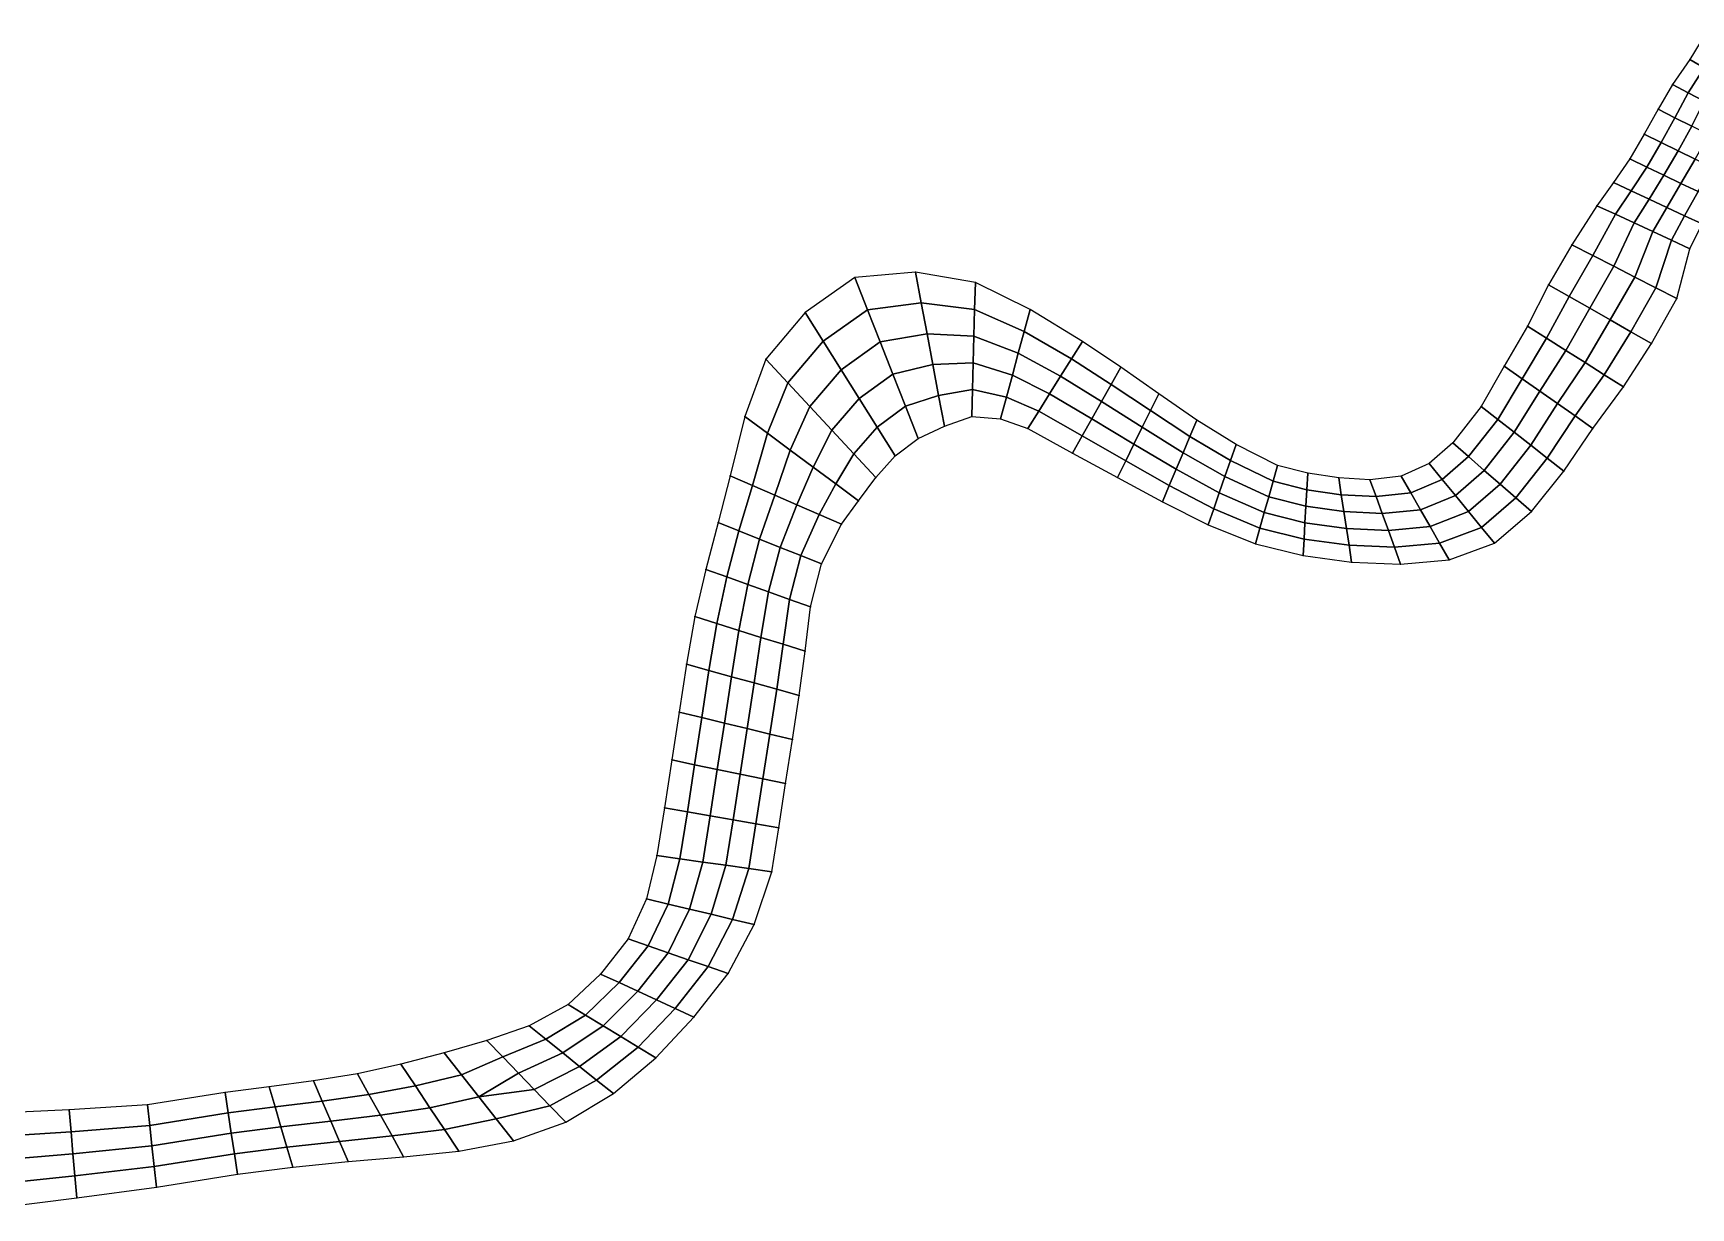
# Model space of a CAD drawing. Extents: x 391089 to 406232, y 6461839 to 6471033.
# Drawn here: x 398643 to 401176, y 6466562 to 6468358 of the extents above; entities that cross this region are included whole.
import ezdxf

# ---------------------------------------------------------------- set-up
doc = ezdxf.new("R2010")
doc.units = 0
for name, color, linetype in [('MESH_BOUND', 25, 'CONTINUOUS'), ('MESH_ELEMS', 18, 'CONTINUOUS'), ('MESH_NODES', 18, 'CONTINUOUS')]:
    doc.layers.add(name, color=color, linetype=linetype)

msp = doc.modelspace()

# ---------------------------------------------------------------- linework, layer by layer
at = {"layer": 'MESH_BOUND', "color": 25}
for points in [[(401199.267, 6468358, 3.856), (401175.047, 6468317.94, 0.201)], [(401175.047, 6468317.94, 0.201), (401148.322, 6468279.32, 0.229)], [(401148.322, 6468279.32, 0.229), (401126.296, 6468241.6, 0.23)], [(401126.296, 6468241.6, 0.23), (401104.937, 6468203.49, 3.716)], [(401104.937, 6468203.49, 3.716), (401083.079, 6468165.62, 0.235)], [(401083.079, 6468165.62, 0.235), (401058.461, 6468129.54, 3.945)], [(401058.461, 6468129.54, 3.945), (401032.831, 6468094.11, 4.318)], [(401032.831, 6468094.11, 4.318), (400994.707, 6468034.36, 0.139)], [(401175.162, 6468028.28, 0.189), (401193.751, 6468066.16, 0.167)], [(400994.707, 6468034.36, 0.139), (400958.983, 6467973.16, 2.456)], [(401154.911, 6467952.17, 0.067), (401175.162, 6468028.28, 0.189)], [(399898.578, 6467984.17, 0.24), (399822.517, 6467930.91, 0.021)], [(399991.246, 6467992.43, 0.296), (399898.578, 6467984.17, 0.24)], [(400082.953, 6467976.47, 0.212), (399991.246, 6467992.43, 0.296)], [(400166.73, 6467935.33, 0.192), (400082.953, 6467976.47, 0.212)], [(400958.983, 6467973.16, 2.456), (400926.72, 6467910.06, 1.248)], [(401116.215, 6467883.57, 0.038), (401154.911, 6467952.17, 0.067)], [(399822.517, 6467930.91, 0.021), (399762.428, 6467859.64, -0.012)], [(400246.414, 6467886.51, 0.201), (400166.73, 6467935.33, 0.192)], [(400926.72, 6467910.06, 1.248), (400891.38, 6467848.63, 0.137)], [(400305.126, 6467847, 0.214), (400246.414, 6467886.51, 0.201)], [(401073.532, 6467817.08, 1.352), (401116.215, 6467883.57, 0.038)], [(399762.428, 6467859.64, -0.012), (399730.614, 6467771.89, -0.01)], [(400363.159, 6467806.5, 1.043), (400305.126, 6467847, 0.214)], [(400891.38, 6467848.63, 0.137), (400856.1, 6467787.21, 1.577)], [(400421.474, 6467766.42, 0.839), (400363.159, 6467806.5, 1.043)], [(401026.617, 6467753.56, 0.528), (401073.532, 6467817.08, 1.352)], [(399730.614, 6467771.89, -0.01), (399708.373, 6467681.15, 5.922)], [(400035.608, 6467757.03, 2.47), (400077.344, 6467771.99, 2.428)], [(400077.344, 6467771.99, 2.428), (400121.345, 6467768.15, 2.576)], [(400856.1, 6467787.21, 1.577), (400812.482, 6467731.47, 0.233)], [(399995.451, 6467738.24, 0.197), (400035.608, 6467757.03, 2.47)], [(400121.345, 6467768.15, 2.576), (400163.008, 6467753.42, 3.344)], [(400163.008, 6467753.42, 3.344), (400231.59, 6467715.93, 2.901)], [(400481.38, 6467728.93, 0.868), (400421.474, 6467766.42, 0.839)], [(400982.293, 6467688.14, 0.198), (401026.617, 6467753.56, 0.528)], [(399960.092, 6467711.65, 1.579), (399995.451, 6467738.24, 0.197)], [(400544.548, 6467697.02, 1.081), (400481.38, 6467728.93, 0.868)], [(400812.482, 6467731.47, 0.233), (400776.487, 6467699.96, 1.548)], [(399930.933, 6467678.37, 0.171), (399960.092, 6467711.65, 1.579)], [(400231.59, 6467715.93, 2.901), (400300.106, 6467678.33, -0.1)], [(400590.883, 6467684.88, 0.974), (400544.548, 6467697.02, 1.081)], [(400776.487, 6467699.96, 1.548), (400733.579, 6467680.45, 1.113)], [(399708.373, 6467681.15, 5.922), (399689.95, 6467609.45, 4.916)], [(399904.162, 6467643, 0.595), (399930.933, 6467678.37, 0.171)], [(400300.106, 6467678.33, -0.1), (400368.82, 6467641.09, 0.149)], [(400638.256, 6467677.88, 1.256), (400590.883, 6467684.88, 0.974)], [(400686.09, 6467675.06, 0.281), (400638.256, 6467677.88, 1.256)], [(400733.579, 6467680.45, 1.113), (400686.09, 6467675.06, 0.281)], [(400933.035, 6467626.44, 0.186), (400982.293, 6467688.14, 0.198)], [(399878.125, 6467607.08, 0.565), (399904.162, 6467643, 0.595)], [(400368.82, 6467641.09, 0.149), (400438.662, 6467606.2, 0.074)], [(400876.603, 6467577.89, 0.08), (400933.035, 6467626.44, 0.186)], [(399689.95, 6467609.45, 4.916), (399671.018, 6467537.88, 0.17)], [(399847.499, 6467546.43, 0.602), (399878.125, 6467607.08, 0.565)], [(400438.662, 6467606.2, 0.074), (400511.244, 6467577.21, -0.03)], [(400511.244, 6467577.21, -0.03), (400583.838, 6467559.15, -0.037)], [(400807.299, 6467552.44, 0.097), (400876.603, 6467577.89, 0.08)], [(399830.754, 6467480.49, 0.647), (399847.499, 6467546.43, 0.602)], [(400583.838, 6467559.15, -0.037), (400658.026, 6467549.22, 0.006)], [(400658.026, 6467549.22, 0.006), (400732.802, 6467546.14, 0.051)], [(400732.802, 6467546.14, 0.051), (400807.299, 6467552.44, 0.097)], [(399671.018, 6467537.88, 0.17), (399653.927, 6467465.87, 0.15)], [(399822.781, 6467412.79, 0.17), (399830.754, 6467480.49, 0.647)], [(399653.927, 6467465.87, 0.15), (399641.221, 6467392.94, 0.154)], [(399641.221, 6467392.94, 0.154), (399629.947, 6467319.78, 0.132)], [(399813.745, 6467345.19, 0.138), (399822.781, 6467412.79, 0.17)], [(399803.308, 6467277.79, 0.117), (399813.745, 6467345.19, 0.138)], [(399629.947, 6467319.78, 0.132), (399618.862, 6467246.58, 0.13)], [(399792.807, 6467210.4, 0.08), (399803.308, 6467277.79, 0.117)], [(399618.862, 6467246.58, 0.13), (399607.765, 6467173.39, 0.139)], [(399782.306, 6467143.01, 0.059), (399792.807, 6467210.4, 0.08)], [(399607.765, 6467173.39, 0.139), (399596.072, 6467100.29, 0.184)], [(399771.804, 6467075.61, 0.133), (399782.306, 6467143.01, 0.059)], [(399596.072, 6467100.29, 0.184), (399580.422, 6467034.02, 0.725)], [(399744.744, 6466995.07, 0.008), (399771.804, 6467075.61, 0.133)], [(399580.422, 6467034.02, 0.725), (399552.031, 6466972.81, 1.157)], [(399705.069, 6466920.07, -0.036), (399744.744, 6466995.07, 0.008)], [(399552.031, 6466972.81, 1.157), (399509.996, 6466919.25, 0.772)], [(399509.996, 6466919.25, 0.772), (399460.407, 6466872.65, 0.77)], [(399652.415, 6466853.53, 0.26), (399705.069, 6466920.07, -0.036)], [(399460.407, 6466872.65, 0.77), (399400.67, 6466840.13, 0.883)], [(399400.67, 6466840.13, 0.883), (399336.427, 6466817.51, 0.591)], [(399594.533, 6466791.18, 0.355), (399652.415, 6466853.53, 0.26)], [(399336.427, 6466817.51, 0.591), (399270.886, 6466798.82, 0.319)], [(399270.886, 6466798.82, 0.319), (399204.956, 6466781.54, 0.429)], [(399529.56, 6466736.44, 0.237), (399594.533, 6466791.18, 0.355)], [(399138.432, 6466766.77, 0.184), (399071.181, 6466755.75, 0.045)], [(399204.956, 6466781.54, 0.429), (399138.432, 6466766.77, 0.184)], [(398936, 6466738.2, 0.281), (398817.509, 6466719.34, -1.237)], [(399003.626, 6466746.71, 0.153), (398936, 6466738.2, 0.281)], [(399071.181, 6466755.75, 0.045), (399003.626, 6466746.71, 0.153)], [(399456.808, 6466692.65, 0.245), (399529.56, 6466736.44, 0.237)], [(398697.674, 6466711.51, -1.21), (398577.619, 6466706.16, -0.896)], [(398817.509, 6466719.34, -1.237), (398697.674, 6466711.51, -1.21)], [(399377.101, 6466664.07, 0.208), (399456.808, 6466692.65, 0.245)], [(399293.578, 6466648.19, 0.236), (399377.101, 6466664.07, 0.208)], [(399039.492, 6466623.99, -2.278), (399124.14, 6466632.51, -1.126)], [(399124.14, 6466632.51, -1.126), (399208.9, 6466639.91, 0.222)], [(399208.9, 6466639.91, 0.222), (399293.578, 6466648.19, 0.236)], [(398831.073, 6466593.29, -1.236), (398955.1, 6466613.2, -1.321)], [(398955.1, 6466613.2, -1.321), (399039.492, 6466623.99, -2.278)], [(398709.532, 6466576.94, -1.195), (398831.073, 6466593.29, -1.236)], [(398587.827, 6466561.68, -1.343), (398709.532, 6466576.94, -1.195)]]:
    msp.add_polyline3d(points, dxfattribs=at)
at = {"layer": 'MESH_ELEMS', "color": 178}
for points in [[(401221.262, 6468343.54, -0.012), (401199.267, 6468358, 3.856), (401175.047, 6468317.94, 0.201), (401196.91, 6468305.11, -0.108)], [(401196.91, 6468305.11, -0.108), (401175.047, 6468317.94, 0.201), (401148.322, 6468279.32, 0.229), (401172.604, 6468266.67, -0.474)], [(401218.774, 6468292.29, -2.513), (401196.91, 6468305.11, -0.108), (401172.604, 6468266.67, -0.474), (401196.886, 6468254.02, -2.543)], [(401172.604, 6468266.67, -0.474), (401148.322, 6468279.32, 0.229), (401126.296, 6468241.6, 0.23), (401152.19, 6468228.57, -0.827)], [(401196.886, 6468254.02, -2.543), (401172.604, 6468266.67, -0.474), (401152.19, 6468228.57, -0.827), (401178.084, 6468215.55, -2.444)], [(401152.19, 6468228.57, -0.827), (401126.296, 6468241.6, 0.23), (401104.937, 6468203.49, 3.716), (401130.993, 6468190.71, -0.302)], [(401178.084, 6468215.55, -2.444), (401152.19, 6468228.57, -0.827), (401130.993, 6468190.71, -0.302), (401157.048, 6468177.94, -2.586)], [(401130.993, 6468190.71, -0.302), (401104.937, 6468203.49, 3.716), (401083.079, 6468165.62, 0.235), (401109.192, 6468153.17, -0.248)], [(401203.979, 6468202.53, -1.158), (401178.084, 6468215.55, -2.444), (401157.048, 6468177.94, -2.586), (401183.103, 6468165.17, -1.264)], [(401157.048, 6468177.94, -2.586), (401130.993, 6468190.71, -0.302), (401109.192, 6468153.17, -0.248), (401135.304, 6468140.72, -2.2)], [(401183.103, 6468165.17, -1.264), (401157.048, 6468177.94, -2.586), (401135.304, 6468140.72, -2.2), (401161.416, 6468128.26, -1.507)], [(401109.192, 6468153.17, -0.248), (401083.079, 6468165.62, 0.235), (401058.461, 6468129.54, 3.945), (401085.519, 6468116.87, -0.36)], [(401135.304, 6468140.72, -2.2), (401109.192, 6468153.17, -0.248), (401085.519, 6468116.87, -0.36), (401112.577, 6468104.19, -1.924)], [(401209.158, 6468152.4, -0.1), (401183.103, 6468165.17, -1.264), (401161.416, 6468128.26, -1.507), (401187.528, 6468115.81, -0.167)], [(401085.519, 6468116.87, -0.36), (401058.461, 6468129.54, 3.945), (401032.831, 6468094.11, 4.318), (401061.297, 6468080.95, -0.428)], [(401161.416, 6468128.26, -1.507), (401135.304, 6468140.72, -2.2), (401112.577, 6468104.19, -1.924), (401139.635, 6468091.52, -1.554)], [(401187.528, 6468115.81, -0.167), (401161.416, 6468128.26, -1.507), (401139.635, 6468091.52, -1.554), (401166.693, 6468078.84, -0.241)], [(401112.577, 6468104.19, -1.924), (401085.519, 6468116.87, -0.36), (401061.297, 6468080.95, -0.428), (401089.763, 6468067.78, -1.601)], [(401139.635, 6468091.52, -1.554), (401112.577, 6468104.19, -1.924), (401089.763, 6468067.78, -1.601), (401118.229, 6468054.61, -1.592)], [(401213.64, 6468103.36, 0.143), (401187.528, 6468115.81, -0.167), (401166.693, 6468078.84, -0.241), (401193.751, 6468066.16, 0.167)], [(401032.831, 6468094.11, 4.318), (400994.707, 6468034.36, 0.139), (401026.748, 6468017.92, -0.693), (401061.297, 6468080.95, -0.428)], [(401061.297, 6468080.95, -0.428), (401026.748, 6468017.92, -0.693), (401058.789, 6468001.49, -0.764), (401089.763, 6468067.78, -1.601)], [(401166.693, 6468078.84, -0.241), (401139.635, 6468091.52, -1.554), (401118.229, 6468054.61, -1.592), (401146.695, 6468041.45, -0.42)], [(401193.751, 6468066.16, 0.167), (401166.693, 6468078.84, -0.241), (401146.695, 6468041.45, -0.42), (401175.162, 6468028.28, 0.189)], [(401089.763, 6468067.78, -1.601), (401058.789, 6468001.49, -0.764), (401090.829, 6467985.05, -1.322), (401118.229, 6468054.61, -1.592)], [(401118.229, 6468054.61, -1.592), (401090.829, 6467985.05, -1.322), (401122.87, 6467968.61, -0.019), (401146.695, 6468041.45, -0.42)], [(400994.707, 6468034.36, 0.139), (400958.983, 6467973.16, 2.456), (400990.429, 6467955.24, -0.374), (401026.748, 6468017.92, -0.693)], [(401146.695, 6468041.45, -0.42), (401122.87, 6467968.61, -0.019), (401154.911, 6467952.17, 0.067), (401175.162, 6468028.28, 0.189)], [(401026.748, 6468017.92, -0.693), (400990.429, 6467955.24, -0.374), (401021.876, 6467937.32, -0.706), (401058.789, 6468001.49, -0.764)], [(401058.789, 6468001.49, -0.764), (401021.876, 6467937.32, -0.706), (401053.322, 6467919.41, -0.881), (401090.829, 6467985.05, -1.322)], [(399898.578, 6467984.17, 0.24), (399822.517, 6467930.91, 0.021), (399850.032, 6467887.06, -3.618), (399917.952, 6467934.99, -3)], [(399991.246, 6467992.43, 0.296), (399898.578, 6467984.17, 0.24), (399917.952, 6467934.99, -3), (400000.119, 6467945.35, -0.945)], [(400082.953, 6467976.47, 0.212), (399991.246, 6467992.43, 0.296), (400000.119, 6467945.35, -0.945), (400081.831, 6467935.58, -0.501)], [(400166.73, 6467935.33, 0.192), (400082.953, 6467976.47, 0.212), (400081.831, 6467935.58, -0.501), (400157.653, 6467901.89, -0.381)], [(401090.829, 6467985.05, -1.322), (401053.322, 6467919.41, -0.881), (401084.768, 6467901.49, -0.391), (401122.87, 6467968.61, -0.019)], [(400958.983, 6467973.16, 2.456), (400926.72, 6467910.06, 1.248), (400956.083, 6467891.47, 0.035), (400990.429, 6467955.24, -0.374)], [(400990.429, 6467955.24, -0.374), (400956.083, 6467891.47, 0.035), (400985.445, 6467872.87, -0.999), (401021.876, 6467937.32, -0.706)], [(401122.87, 6467968.61, -0.019), (401084.768, 6467901.49, -0.391), (401116.215, 6467883.57, 0.038), (401154.911, 6467952.17, 0.067)], [(399822.517, 6467930.91, 0.021), (399762.428, 6467859.64, -0.012), (399796.129, 6467823.38, -3.825), (399850.032, 6467887.06, -3.618)], [(399917.952, 6467934.99, -3), (399850.032, 6467887.06, -3.618), (399877.547, 6467843.21, 0.046), (399937.327, 6467885.8, -0.05)], [(400000.119, 6467945.35, -0.945), (399917.952, 6467934.99, -3), (399937.327, 6467885.8, -0.05), (400008.991, 6467898.27, -2.745)], [(400081.831, 6467935.58, -0.501), (400000.119, 6467945.35, -0.945), (400008.991, 6467898.27, -2.745), (400080.709, 6467894.68, -1.649)], [(400157.653, 6467901.89, -0.381), (400081.831, 6467935.58, -0.501), (400080.709, 6467894.68, -1.649), (400148.576, 6467868.46, -2.026)], [(400246.414, 6467886.51, 0.201), (400166.73, 6467935.33, 0.192), (400157.653, 6467901.89, -0.381), (400229.732, 6467859.89, -0.235)], [(401021.876, 6467937.32, -0.706), (400985.445, 6467872.87, -0.999), (401014.807, 6467854.27, -1.074), (401053.322, 6467919.41, -0.881)], [(400008.991, 6467898.27, -2.745), (399937.327, 6467885.8, -0.05), (399956.702, 6467836.61, 0.103), (400017.864, 6467851.19, 0.045)], [(400080.709, 6467894.68, -1.649), (400008.991, 6467898.27, -2.745), (400017.864, 6467851.19, 0.045), (400079.587, 6467853.78, -2.468)], [(400229.732, 6467859.89, -0.235), (400157.653, 6467901.89, -0.381), (400148.576, 6467868.46, -2.026), (400213.051, 6467833.28, -2.01)], [(400926.72, 6467910.06, 1.248), (400891.38, 6467848.63, 0.137), (400918.428, 6467829.62, -0.304), (400956.083, 6467891.47, 0.035)], [(401053.322, 6467919.41, -0.881), (401014.807, 6467854.27, -1.074), (401044.17, 6467835.68, -0.687), (401084.768, 6467901.49, -0.391)], [(401084.768, 6467901.49, -0.391), (401044.17, 6467835.68, -0.687), (401073.532, 6467817.08, 1.352), (401116.215, 6467883.57, 0.038)], [(399850.032, 6467887.06, -3.618), (399796.129, 6467823.38, -3.825), (399829.83, 6467787.13, -0.364), (399877.547, 6467843.21, 0.046)], [(399937.327, 6467885.8, -0.05), (399877.547, 6467843.21, 0.046), (399905.062, 6467799.35, 0.147), (399956.702, 6467836.61, 0.103)], [(400148.576, 6467868.46, -2.026), (400080.709, 6467894.68, -1.649), (400079.587, 6467853.78, -2.468), (400139.499, 6467835.02, -2.443)], [(400305.126, 6467847, 0.214), (400246.414, 6467886.51, 0.201), (400229.732, 6467859.89, -0.235), (400290.418, 6467820.79, -0.121)], [(400956.083, 6467891.47, 0.035), (400918.428, 6467829.62, -0.304), (400945.475, 6467810.6, -0.954), (400985.445, 6467872.87, -0.999)], [(400985.445, 6467872.87, -0.999), (400945.475, 6467810.6, -0.954), (400972.522, 6467791.59, -1.378), (401014.807, 6467854.27, -1.074)], [(399762.428, 6467859.64, -0.012), (399730.614, 6467771.89, -0.01), (399765.323, 6467746.11, -2.475), (399796.129, 6467823.38, -3.825)], [(400017.864, 6467851.19, 0.045), (399956.702, 6467836.61, 0.103), (399976.076, 6467787.42, -1.094), (400026.736, 6467804.11, -0.652)], [(400079.587, 6467853.78, -2.468), (400017.864, 6467851.19, 0.045), (400026.736, 6467804.11, -0.652), (400078.466, 6467812.88, -0.528)], [(400139.499, 6467835.02, -2.443), (400079.587, 6467853.78, -2.468), (400078.466, 6467812.88, -0.528), (400130.422, 6467801.58, 0.087)], [(400213.051, 6467833.28, -2.01), (400148.576, 6467868.46, -2.026), (400139.499, 6467835.02, -2.443), (400196.37, 6467806.66, -1.784)], [(400290.418, 6467820.79, -0.121), (400229.732, 6467859.89, -0.235), (400213.051, 6467833.28, -2.01), (400275.711, 6467794.57, -1.878)], [(400363.159, 6467806.5, 1.043), (400305.126, 6467847, 0.214), (400290.418, 6467820.79, -0.121), (400350.548, 6467780.87, -0.14)], [(400891.38, 6467848.63, 0.137), (400856.1, 6467787.21, 1.577), (400881.339, 6467767.39, -0.239), (400918.428, 6467829.62, -0.304)], [(401014.807, 6467854.27, -1.074), (400972.522, 6467791.59, -1.378), (400999.57, 6467772.57, -0.51), (401044.17, 6467835.68, -0.687)], [(399796.129, 6467823.38, -3.825), (399765.323, 6467746.11, -2.475), (399800.033, 6467720.34, -1.697), (399829.83, 6467787.13, -0.364)], [(399877.547, 6467843.21, 0.046), (399829.83, 6467787.13, -0.364), (399863.531, 6467750.88, 0.043), (399905.062, 6467799.35, 0.147)], [(399956.702, 6467836.61, 0.103), (399905.062, 6467799.35, 0.147), (399932.577, 6467755.5, -1.372), (399976.076, 6467787.42, -1.094)], [(400196.37, 6467806.66, -1.784), (400139.499, 6467835.02, -2.443), (400130.422, 6467801.58, 0.087), (400179.689, 6467780.04, -0.329)], [(400275.711, 6467794.57, -1.878), (400213.051, 6467833.28, -2.01), (400196.37, 6467806.66, -1.784), (400261.004, 6467768.36, -1.924)], [(400918.428, 6467829.62, -0.304), (400881.339, 6467767.39, -0.239), (400906.577, 6467747.58, -1.343), (400945.475, 6467810.6, -0.954)], [(401044.17, 6467835.68, -0.687), (400999.57, 6467772.57, -0.51), (401026.617, 6467753.56, 0.528), (401073.532, 6467817.08, 1.352)], [(399905.062, 6467799.35, 0.147), (399863.531, 6467750.88, 0.043), (399897.232, 6467714.62, -1.258), (399932.577, 6467755.5, -1.372)], [(400026.736, 6467804.11, -0.652), (399976.076, 6467787.42, -1.094), (399995.451, 6467738.24, 0.197), (400035.608, 6467757.03, 2.47)], [(400078.466, 6467812.88, -0.528), (400026.736, 6467804.11, -0.652), (400035.608, 6467757.03, 2.47), (400077.344, 6467771.99, 2.428)], [(400130.422, 6467801.58, 0.087), (400078.466, 6467812.88, -0.528), (400077.344, 6467771.99, 2.428), (400121.345, 6467768.15, 2.576)], [(400179.689, 6467780.04, -0.329), (400130.422, 6467801.58, 0.087), (400121.345, 6467768.15, 2.576), (400163.008, 6467753.42, 3.344)], [(400261.004, 6467768.36, -1.924), (400196.37, 6467806.66, -1.784), (400179.689, 6467780.04, -0.329), (400246.297, 6467742.15, -0.322)], [(400350.548, 6467780.87, -0.14), (400290.418, 6467820.79, -0.121), (400275.711, 6467794.57, -1.878), (400337.938, 6467755.23, -1.792)], [(400421.474, 6467766.42, 0.839), (400363.159, 6467806.5, 1.043), (400350.548, 6467780.87, -0.14), (400410.943, 6467741.35, -0.001)], [(400945.475, 6467810.6, -0.954), (400906.577, 6467747.58, -1.343), (400931.816, 6467727.77, -2.036), (400972.522, 6467791.59, -1.378)], [(399730.614, 6467771.89, -0.01), (399708.373, 6467681.15, 5.922), (399742.323, 6467666.33, -1.495), (399765.323, 6467746.11, -2.475)], [(399829.83, 6467787.13, -0.364), (399800.033, 6467720.34, -1.697), (399834.743, 6467694.56, -0.144), (399863.531, 6467750.88, 0.043)], [(399976.076, 6467787.42, -1.094), (399932.577, 6467755.5, -1.372), (399960.092, 6467711.65, 1.579), (399995.451, 6467738.24, 0.197)], [(400246.297, 6467742.15, -0.322), (400179.689, 6467780.04, -0.329), (400163.008, 6467753.42, 3.344), (400231.59, 6467715.93, 2.901)], [(400337.938, 6467755.23, -1.792), (400275.711, 6467794.57, -1.878), (400261.004, 6467768.36, -1.924), (400325.327, 6467729.6, -2.126)], [(400410.943, 6467741.35, -0.001), (400350.548, 6467780.87, -0.14), (400337.938, 6467755.23, -1.792), (400400.413, 6467716.29, -1.651)], [(400856.1, 6467787.21, 1.577), (400812.482, 6467731.47, 0.233), (400836.592, 6467710.46, -0.121), (400881.339, 6467767.39, -0.239)], [(400972.522, 6467791.59, -1.378), (400931.816, 6467727.77, -2.036), (400957.055, 6467707.95, -0.198), (400999.57, 6467772.57, -0.51)], [(400999.57, 6467772.57, -0.51), (400957.055, 6467707.95, -0.198), (400982.293, 6467688.14, 0.198), (401026.617, 6467753.56, 0.528)], [(399765.323, 6467746.11, -2.475), (399742.323, 6467666.33, -1.495), (399776.274, 6467651.52, -2.028), (399800.033, 6467720.34, -1.697)], [(399863.531, 6467750.88, 0.043), (399834.743, 6467694.56, -0.144), (399869.452, 6467668.78, -0.704), (399897.232, 6467714.62, -1.258)], [(399932.577, 6467755.5, -1.372), (399897.232, 6467714.62, -1.258), (399930.933, 6467678.37, 0.171), (399960.092, 6467711.65, 1.579)], [(400325.327, 6467729.6, -2.126), (400261.004, 6467768.36, -1.924), (400246.297, 6467742.15, -0.322), (400312.717, 6467703.96, -0.039)], [(400400.413, 6467716.29, -1.651), (400337.938, 6467755.23, -1.792), (400325.327, 6467729.6, -2.126), (400389.882, 6467691.22, -2.942)], [(400481.38, 6467728.93, 0.868), (400421.474, 6467766.42, 0.839), (400410.943, 6467741.35, -0.001), (400472.836, 6467704.38, 0.042)], [(400881.339, 6467767.39, -0.239), (400836.592, 6467710.46, -0.121), (400860.703, 6467689.46, -1.534), (400906.577, 6467747.58, -1.343)], [(400906.577, 6467747.58, -1.343), (400860.703, 6467689.46, -1.534), (400884.814, 6467668.45, -1.96), (400931.816, 6467727.77, -2.036)], [(399800.033, 6467720.34, -1.697), (399776.274, 6467651.52, -2.028), (399810.224, 6467636.71, -1.818), (399834.743, 6467694.56, -0.144)], [(400312.717, 6467703.96, -0.039), (400246.297, 6467742.15, -0.322), (400231.59, 6467715.93, 2.901), (400300.106, 6467678.33, -0.1)], [(400389.882, 6467691.22, -2.942), (400325.327, 6467729.6, -2.126), (400312.717, 6467703.96, -0.039), (400379.351, 6467666.15, -0.331)], [(400472.836, 6467704.38, 0.042), (400410.943, 6467741.35, -0.001), (400400.413, 6467716.29, -1.651), (400464.292, 6467679.84, -1.673)], [(400544.548, 6467697.02, 1.081), (400481.38, 6467728.93, 0.868), (400472.836, 6467704.38, 0.042), (400537.887, 6467673.06, 0.033)], [(400812.482, 6467731.47, 0.233), (400776.487, 6467699.96, 1.548), (400796.51, 6467675.54, -0.06), (400836.592, 6467710.46, -0.121)], [(400931.816, 6467727.77, -2.036), (400884.814, 6467668.45, -1.96), (400908.925, 6467647.45, -0.612), (400957.055, 6467707.95, -0.198)], [(399834.743, 6467694.56, -0.144), (399810.224, 6467636.71, -1.818), (399844.175, 6467621.9, -0.395), (399869.452, 6467668.78, -0.704)], [(399897.232, 6467714.62, -1.258), (399869.452, 6467668.78, -0.704), (399904.162, 6467643, 0.595), (399930.933, 6467678.37, 0.171)], [(400379.351, 6467666.15, -0.331), (400312.717, 6467703.96, -0.039), (400300.106, 6467678.33, -0.1), (400368.82, 6467641.09, 0.149)], [(400464.292, 6467679.84, -1.673), (400400.413, 6467716.29, -1.651), (400389.882, 6467691.22, -2.942), (400455.749, 6467655.29, -2.555)], [(400537.887, 6467673.06, 0.033), (400472.836, 6467704.38, 0.042), (400464.292, 6467679.84, -1.673), (400531.226, 6467649.1, -1.459)], [(400590.883, 6467684.88, 0.974), (400544.548, 6467697.02, 1.081), (400537.887, 6467673.06, 0.033), (400589.474, 6467659.74, 0)], [(400776.487, 6467699.96, 1.548), (400733.579, 6467680.45, 1.113), (400748.323, 6467654.85, 0.086), (400796.51, 6467675.54, -0.06)], [(400836.592, 6467710.46, -0.121), (400796.51, 6467675.54, -0.06), (400816.533, 6467651.13, -1.791), (400860.703, 6467689.46, -1.534)], [(400957.055, 6467707.95, -0.198), (400908.925, 6467647.45, -0.612), (400933.035, 6467626.44, 0.186), (400982.293, 6467688.14, 0.198)], [(399708.373, 6467681.15, 5.922), (399689.95, 6467609.45, 4.916), (399721.46, 6467596.84, -0.635), (399742.323, 6467666.33, -1.495)], [(400455.749, 6467655.29, -2.555), (400389.882, 6467691.22, -2.942), (400379.351, 6467666.15, -0.331), (400447.205, 6467630.75, -0.902)], [(400531.226, 6467649.1, -1.459), (400464.292, 6467679.84, -1.673), (400455.749, 6467655.29, -2.555), (400524.566, 6467625.13, -3.13)], [(400589.474, 6467659.74, 0), (400537.887, 6467673.06, 0.033), (400531.226, 6467649.1, -1.459), (400588.065, 6467634.59, -1.558)], [(400638.256, 6467677.88, 1.256), (400590.883, 6467684.88, 0.974), (400589.474, 6467659.74, 0), (400642.21, 6467652.15, 0)], [(400686.09, 6467675.06, 0.281), (400638.256, 6467677.88, 1.256), (400642.21, 6467652.15, 0), (400695.432, 6467649.28, -0.003)], [(400733.579, 6467680.45, 1.113), (400686.09, 6467675.06, 0.281), (400695.432, 6467649.28, -0.003), (400748.323, 6467654.85, 0.086)], [(400796.51, 6467675.54, -0.06), (400748.323, 6467654.85, 0.086), (400763.067, 6467629.25, -2.165), (400816.533, 6467651.13, -1.791)], [(400860.703, 6467689.46, -1.534), (400816.533, 6467651.13, -1.791), (400836.556, 6467626.71, -2.189), (400884.814, 6467668.45, -1.96)], [(399742.323, 6467666.33, -1.495), (399721.46, 6467596.84, -0.635), (399752.97, 6467584.24, -2.49), (399776.274, 6467651.52, -2.028)], [(399776.274, 6467651.52, -2.028), (399752.97, 6467584.24, -2.49), (399784.48, 6467571.64, -1.942), (399810.224, 6467636.71, -1.818)], [(399869.452, 6467668.78, -0.704), (399844.175, 6467621.9, -0.395), (399878.125, 6467607.08, 0.565), (399904.162, 6467643, 0.595)], [(400447.205, 6467630.75, -0.902), (400379.351, 6467666.15, -0.331), (400368.82, 6467641.09, 0.149), (400438.662, 6467606.2, 0.074)], [(400524.566, 6467625.13, -3.13), (400455.749, 6467655.29, -2.555), (400447.205, 6467630.75, -0.902), (400517.905, 6467601.17, -0.301)], [(400588.065, 6467634.59, -1.558), (400531.226, 6467649.1, -1.459), (400524.566, 6467625.13, -3.13), (400586.656, 6467609.44, -3.119)], [(400642.21, 6467652.15, 0), (400589.474, 6467659.74, 0), (400588.065, 6467634.59, -1.558), (400646.164, 6467626.41, -1.551)], [(400695.432, 6467649.28, -0.003), (400642.21, 6467652.15, 0), (400646.164, 6467626.41, -1.551), (400704.775, 6467623.49, -1.876)], [(400748.323, 6467654.85, 0.086), (400695.432, 6467649.28, -0.003), (400704.775, 6467623.49, -1.876), (400763.067, 6467629.25, -2.165)], [(400816.533, 6467651.13, -1.791), (400763.067, 6467629.25, -2.165), (400777.811, 6467603.64, -2.502), (400836.556, 6467626.71, -2.189)], [(400884.814, 6467668.45, -1.96), (400836.556, 6467626.71, -2.189), (400856.58, 6467602.3, -0.523), (400908.925, 6467647.45, -0.612)], [(400908.925, 6467647.45, -0.612), (400856.58, 6467602.3, -0.523), (400876.603, 6467577.89, 0.08), (400933.035, 6467626.44, 0.186)], [(399810.224, 6467636.71, -1.818), (399784.48, 6467571.64, -1.942), (399815.989, 6467559.03, -0.252), (399844.175, 6467621.9, -0.395)], [(399844.175, 6467621.9, -0.395), (399815.989, 6467559.03, -0.252), (399847.499, 6467546.43, 0.602), (399878.125, 6467607.08, 0.565)], [(400517.905, 6467601.17, -0.301), (400447.205, 6467630.75, -0.902), (400438.662, 6467606.2, 0.074), (400511.244, 6467577.21, -0.03)], [(400586.656, 6467609.44, -3.119), (400524.566, 6467625.13, -3.13), (400517.905, 6467601.17, -0.301), (400585.247, 6467584.3, -0.748)], [(400646.164, 6467626.41, -1.551), (400588.065, 6467634.59, -1.558), (400586.656, 6467609.44, -3.119), (400650.118, 6467600.68, -3.647)], [(400704.775, 6467623.49, -1.876), (400646.164, 6467626.41, -1.551), (400650.118, 6467600.68, -3.647), (400714.117, 6467597.71, -2.468)], [(400763.067, 6467629.25, -2.165), (400704.775, 6467623.49, -1.876), (400714.117, 6467597.71, -2.468), (400777.811, 6467603.64, -2.502)], [(400836.556, 6467626.71, -2.189), (400777.811, 6467603.64, -2.502), (400792.555, 6467578.04, -0.106), (400856.58, 6467602.3, -0.523)], [(399689.95, 6467609.45, 4.916), (399671.018, 6467537.88, 0.17), (399702.965, 6467526.4, -0.961), (399721.46, 6467596.84, -0.635)], [(399721.46, 6467596.84, -0.635), (399702.965, 6467526.4, -0.961), (399734.912, 6467514.92, -2.402), (399752.97, 6467584.24, -2.49)], [(400585.247, 6467584.3, -0.748), (400517.905, 6467601.17, -0.301), (400511.244, 6467577.21, -0.03), (400583.838, 6467559.15, -0.037)], [(400650.118, 6467600.68, -3.647), (400586.656, 6467609.44, -3.119), (400585.247, 6467584.3, -0.748), (400654.072, 6467574.95, 0.065)], [(400714.117, 6467597.71, -2.468), (400650.118, 6467600.68, -3.647), (400654.072, 6467574.95, 0.065), (400723.459, 6467571.92, -0.126)], [(400777.811, 6467603.64, -2.502), (400714.117, 6467597.71, -2.468), (400723.459, 6467571.92, -0.126), (400792.555, 6467578.04, -0.106)], [(400856.58, 6467602.3, -0.523), (400792.555, 6467578.04, -0.106), (400807.299, 6467552.44, 0.097), (400876.603, 6467577.89, 0.08)], [(399752.97, 6467584.24, -2.49), (399734.912, 6467514.92, -2.402), (399766.86, 6467503.44, -1.85), (399784.48, 6467571.64, -1.942)], [(399784.48, 6467571.64, -1.942), (399766.86, 6467503.44, -1.85), (399798.807, 6467491.97, -0.283), (399815.989, 6467559.03, -0.252)], [(400654.072, 6467574.95, 0.065), (400585.247, 6467584.3, -0.748), (400583.838, 6467559.15, -0.037), (400658.026, 6467549.22, 0.006)], [(400723.459, 6467571.92, -0.126), (400654.072, 6467574.95, 0.065), (400658.026, 6467549.22, 0.006), (400732.802, 6467546.14, 0.051)], [(400792.555, 6467578.04, -0.106), (400723.459, 6467571.92, -0.126), (400732.802, 6467546.14, 0.051), (400807.299, 6467552.44, 0.097)], [(399815.989, 6467559.03, -0.252), (399798.807, 6467491.97, -0.283), (399830.754, 6467480.49, 0.647), (399847.499, 6467546.43, 0.602)], [(399671.018, 6467537.88, 0.17), (399653.927, 6467465.87, 0.15), (399687.698, 6467455.25, -0.933), (399702.965, 6467526.4, -0.961)], [(399702.965, 6467526.4, -0.961), (399687.698, 6467455.25, -0.933), (399721.469, 6467444.63, -2.449), (399734.912, 6467514.92, -2.402)], [(399734.912, 6467514.92, -2.402), (399721.469, 6467444.63, -2.449), (399755.239, 6467434.02, -1.79), (399766.86, 6467503.44, -1.85)], [(399766.86, 6467503.44, -1.85), (399755.239, 6467434.02, -1.79), (399789.01, 6467423.4, -0.077), (399798.807, 6467491.97, -0.283)], [(399798.807, 6467491.97, -0.283), (399789.01, 6467423.4, -0.077), (399822.781, 6467412.79, 0.17), (399830.754, 6467480.49, 0.647)], [(399653.927, 6467465.87, 0.15), (399641.221, 6467392.94, 0.154), (399675.726, 6467383.39, -1.008), (399687.698, 6467455.25, -0.933)], [(399687.698, 6467455.25, -0.933), (399675.726, 6467383.39, -1.008), (399710.231, 6467373.84, -2.312), (399721.469, 6467444.63, -2.449)], [(399721.469, 6467444.63, -2.449), (399710.231, 6467373.84, -2.312), (399744.735, 6467364.29, -1.73), (399755.239, 6467434.02, -1.79)], [(399755.239, 6467434.02, -1.79), (399744.735, 6467364.29, -1.73), (399779.24, 6467354.74, -0.307), (399789.01, 6467423.4, -0.077)], [(399789.01, 6467423.4, -0.077), (399779.24, 6467354.74, -0.307), (399813.745, 6467345.19, 0.138), (399822.781, 6467412.79, 0.17)], [(399641.221, 6467392.94, 0.154), (399629.947, 6467319.78, 0.132), (399664.619, 6467311.38, -0.852), (399675.726, 6467383.39, -1.008)], [(399675.726, 6467383.39, -1.008), (399664.619, 6467311.38, -0.852), (399699.291, 6467302.98, -2.289), (399710.231, 6467373.84, -2.312)], [(399710.231, 6467373.84, -2.312), (399699.291, 6467302.98, -2.289), (399733.964, 6467294.58, -1.664), (399744.735, 6467364.29, -1.73)], [(399744.735, 6467364.29, -1.73), (399733.964, 6467294.58, -1.664), (399768.636, 6467286.19, -0.6), (399779.24, 6467354.74, -0.307)], [(399779.24, 6467354.74, -0.307), (399768.636, 6467286.19, -0.6), (399803.308, 6467277.79, 0.117), (399813.745, 6467345.19, 0.138)], [(399629.947, 6467319.78, 0.132), (399618.862, 6467246.58, 0.13), (399653.651, 6467239.35, -0.536), (399664.619, 6467311.38, -0.852)], [(399664.619, 6467311.38, -0.852), (399653.651, 6467239.35, -0.536), (399688.44, 6467232.11, -2.223), (399699.291, 6467302.98, -2.289)], [(399699.291, 6467302.98, -2.289), (399688.44, 6467232.11, -2.223), (399723.229, 6467224.87, -1.764), (399733.964, 6467294.58, -1.664)], [(399733.964, 6467294.58, -1.664), (399723.229, 6467224.87, -1.764), (399758.018, 6467217.63, -0.751), (399768.636, 6467286.19, -0.6)], [(399768.636, 6467286.19, -0.6), (399758.018, 6467217.63, -0.751), (399792.807, 6467210.4, 0.08), (399803.308, 6467277.79, 0.117)], [(399618.862, 6467246.58, 0.13), (399607.765, 6467173.39, 0.139), (399642.673, 6467167.31, -0.168), (399653.651, 6467239.35, -0.536)], [(399653.651, 6467239.35, -0.536), (399642.673, 6467167.31, -0.168), (399677.581, 6467161.24, -2.155), (399688.44, 6467232.11, -2.223)], [(399688.44, 6467232.11, -2.223), (399677.581, 6467161.24, -2.155), (399712.489, 6467155.16, -1.929), (399723.229, 6467224.87, -1.764)], [(399723.229, 6467224.87, -1.764), (399712.489, 6467155.16, -1.929), (399747.397, 6467149.08, -1.187), (399758.018, 6467217.63, -0.751)], [(399758.018, 6467217.63, -0.751), (399747.397, 6467149.08, -1.187), (399782.306, 6467143.01, 0.059), (399792.807, 6467210.4, 0.08)], [(399607.765, 6467173.39, 0.139), (399596.072, 6467100.29, 0.184), (399631.219, 6467095.36, -0.235), (399642.673, 6467167.31, -0.168)], [(399642.673, 6467167.31, -0.168), (399631.219, 6467095.36, -0.235), (399666.365, 6467090.42, -1.93), (399677.581, 6467161.24, -2.155)], [(399677.581, 6467161.24, -2.155), (399666.365, 6467090.42, -1.93), (399701.511, 6467085.49, -2.22), (399712.489, 6467155.16, -1.929)], [(399712.489, 6467155.16, -1.929), (399701.511, 6467085.49, -2.22), (399736.658, 6467080.55, -1.641), (399747.397, 6467149.08, -1.187)], [(399747.397, 6467149.08, -1.187), (399736.658, 6467080.55, -1.641), (399771.804, 6467075.61, 0.133), (399782.306, 6467143.01, 0.059)], [(399613.286, 6467026.23, -0.156), (399631.219, 6467095.36, -0.235), (399596.072, 6467100.29, 0.184), (399580.422, 6467034.02, 0.725)], [(399646.151, 6467018.44, -1.738), (399666.365, 6467090.42, -1.93), (399631.219, 6467095.36, -0.235), (399613.286, 6467026.23, -0.156)], [(399679.015, 6467010.65, -2.617), (399701.511, 6467085.49, -2.22), (399666.365, 6467090.42, -1.93), (399646.151, 6467018.44, -1.738)], [(399711.879, 6467002.86, -2.369), (399736.658, 6467080.55, -1.641), (399701.511, 6467085.49, -2.22), (399679.015, 6467010.65, -2.617)], [(399744.744, 6466995.07, 0.008), (399771.804, 6467075.61, 0.133), (399736.658, 6467080.55, -1.641), (399711.879, 6467002.86, -2.369)], [(399582.639, 6466962.26, 0.005), (399613.286, 6467026.23, -0.156), (399580.422, 6467034.02, 0.725), (399552.031, 6466972.81, 1.157)], [(399613.246, 6466951.71, -1.21), (399646.151, 6467018.44, -1.738), (399613.286, 6467026.23, -0.156), (399582.639, 6466962.26, 0.005)], [(399643.854, 6466941.16, -3.182), (399679.015, 6467010.65, -2.617), (399646.151, 6467018.44, -1.738), (399613.246, 6466951.71, -1.21)], [(399674.462, 6466930.61, -2.236), (399711.879, 6467002.86, -2.369), (399679.015, 6467010.65, -2.617), (399643.854, 6466941.16, -3.182)], [(399705.069, 6466920.07, -0.036), (399744.744, 6466995.07, 0.008), (399711.879, 6467002.86, -2.369), (399674.462, 6466930.61, -2.236)], [(399538.48, 6466906.1, 0.016), (399582.639, 6466962.26, 0.005), (399552.031, 6466972.81, 1.157), (399509.996, 6466919.25, 0.772)], [(399566.964, 6466892.96, -2.128), (399613.246, 6466951.71, -1.21), (399582.639, 6466962.26, 0.005), (399538.48, 6466906.1, 0.016)], [(399595.448, 6466879.82, -2.847), (399643.854, 6466941.16, -3.182), (399613.246, 6466951.71, -1.21), (399566.964, 6466892.96, -2.128)], [(399623.932, 6466866.68, -0.855), (399674.462, 6466930.61, -2.236), (399643.854, 6466941.16, -3.182), (399595.448, 6466879.82, -2.847)], [(399487.232, 6466856.36, 0.015), (399538.48, 6466906.1, 0.016), (399509.996, 6466919.25, 0.772), (399460.407, 6466872.65, 0.77)], [(399652.415, 6466853.53, 0.26), (399705.069, 6466920.07, -0.036), (399674.462, 6466930.61, -2.236), (399623.932, 6466866.68, -0.855)], [(399514.057, 6466840.06, -1.8), (399566.964, 6466892.96, -2.128), (399538.48, 6466906.1, 0.016), (399487.232, 6466856.36, 0.015)], [(399540.883, 6466823.77, -3.227), (399595.448, 6466879.82, -2.847), (399566.964, 6466892.96, -2.128), (399514.057, 6466840.06, -1.8)], [(399426.448, 6466819.39, 0.006), (399487.232, 6466856.36, 0.015), (399460.407, 6466872.65, 0.77), (399400.67, 6466840.13, 0.883)], [(399567.708, 6466807.47, -0.899), (399623.932, 6466866.68, -0.855), (399595.448, 6466879.82, -2.847), (399540.883, 6466823.77, -3.227)], [(399594.533, 6466791.18, 0.355), (399652.415, 6466853.53, 0.26), (399623.932, 6466866.68, -0.855), (399567.708, 6466807.47, -0.899)], [(399360.503, 6466792.54, 0.013), (399426.448, 6466819.39, 0.006), (399400.67, 6466840.13, 0.883), (399336.427, 6466817.51, 0.591)], [(399452.226, 6466798.66, -1.549), (399514.057, 6466840.06, -1.8), (399487.232, 6466856.36, 0.015), (399426.448, 6466819.39, 0.006)], [(399478.004, 6466777.92, -3.114), (399540.883, 6466823.77, -3.227), (399514.057, 6466840.06, -1.8), (399452.226, 6466798.66, -1.549)], [(399297.44, 6466765.13, -0.054), (399360.503, 6466792.54, 0.013), (399336.427, 6466817.51, 0.591), (399270.886, 6466798.82, 0.319)], [(399384.579, 6466767.57, -1.346), (399452.226, 6466798.66, -1.549), (399426.448, 6466819.39, 0.006), (399360.503, 6466792.54, 0.013)], [(399503.782, 6466757.18, -0.79), (399567.708, 6466807.47, -0.899), (399540.883, 6466823.77, -3.227), (399478.004, 6466777.92, -3.114)], [(399227.111, 6466748.2, -0.369), (399297.44, 6466765.13, -0.054), (399270.886, 6466798.82, 0.319), (399204.956, 6466781.54, 0.429)], [(399323.993, 6466731.45, -2.208), (399384.579, 6466767.57, -1.346), (399360.503, 6466792.54, 0.013), (399297.44, 6466765.13, -0.054)], [(399408.655, 6466742.6, -2.455), (399478.004, 6466777.92, -3.114), (399452.226, 6466798.66, -1.549), (399384.579, 6466767.57, -1.346)], [(399529.56, 6466736.44, 0.237), (399594.533, 6466791.18, 0.355), (399567.708, 6466807.47, -0.899), (399503.782, 6466757.18, -0.79)], [(399084.421, 6466724.94, -0.835), (399156.049, 6466735.05, -0.471), (399138.432, 6466766.77, 0.184), (399071.181, 6466755.75, 0.045)], [(399156.049, 6466735.05, -0.471), (399227.111, 6466748.2, -0.369), (399204.956, 6466781.54, 0.429), (399138.432, 6466766.77, 0.184)], [(399249.267, 6466714.87, -2.422), (399323.993, 6466731.45, -2.208), (399297.44, 6466765.13, -0.054), (399227.111, 6466748.2, -0.369)], [(399323.993, 6466731.45, -2.208), (399408.655, 6466742.6, -2.455), (399384.579, 6466767.57, -1.346), (399323.993, 6466731.45, -2.208)], [(399432.732, 6466717.62, -1.369), (399503.782, 6466757.18, -0.79), (399478.004, 6466777.92, -3.114), (399408.655, 6466742.6, -2.455)], [(399456.808, 6466692.65, 0.245), (399529.56, 6466736.44, 0.237), (399503.782, 6466757.18, -0.79), (399432.732, 6466717.62, -1.369)], [(398817.509, 6466719.34, -1.237), (398820.9, 6466687.83, -1.397), (398940.775, 6466706.95, -0.8), (398936, 6466738.2, 0.281)], [(398940.775, 6466706.95, -0.8), (399012.592, 6466716.03, -0.8), (399003.626, 6466746.71, 0.153), (398936, 6466738.2, 0.281)], [(399012.592, 6466716.03, -0.8), (399084.421, 6466724.94, -0.835), (399071.181, 6466755.75, 0.045), (399003.626, 6466746.71, 0.153)], [(399097.66, 6466694.13, -2.12), (399173.666, 6466703.34, -2.353), (399156.049, 6466735.05, -0.471), (399084.421, 6466724.94, -0.835)], [(399173.666, 6466703.34, -2.353), (399249.267, 6466714.87, -2.422), (399227.111, 6466748.2, -0.369), (399156.049, 6466735.05, -0.471)], [(399350.547, 6466697.76, -1.945), (399432.732, 6466717.62, -1.369), (399408.655, 6466742.6, -2.455), (399323.993, 6466731.45, -2.208)], [(398697.674, 6466711.51, -1.21), (398577.619, 6466706.16, -0.896), (398580.171, 6466670.04, -1.295), (398700.639, 6466677.87, -1.39)], [(398817.509, 6466719.34, -1.237), (398697.674, 6466711.51, -1.21), (398700.639, 6466677.87, -1.39), (398820.9, 6466687.83, -1.397)], [(398820.9, 6466687.83, -1.397), (398824.291, 6466656.32, -1.556), (398945.55, 6466675.7, -1.3), (398940.775, 6466706.95, -0.8)], [(398945.55, 6466675.7, -1.3), (399021.559, 6466685.35, -1.5), (399012.592, 6466716.03, -0.8), (398940.775, 6466706.95, -0.8)], [(399021.559, 6466685.35, -1.5), (399097.66, 6466694.13, -2.12), (399084.421, 6466724.94, -0.835), (399012.592, 6466716.03, -0.8)], [(399191.283, 6466671.63, -2.583), (399271.422, 6466681.53, -1.849), (399249.267, 6466714.87, -2.422), (399173.666, 6466703.34, -2.353)], [(399271.422, 6466681.53, -1.849), (399350.547, 6466697.76, -1.945), (399323.993, 6466731.45, -2.208), (399249.267, 6466714.87, -2.422)], [(399377.101, 6466664.07, 0.208), (399456.808, 6466692.65, 0.245), (399432.732, 6466717.62, -1.369), (399350.547, 6466697.76, -1.945)], [(398820.9, 6466687.83, -1.397), (398700.639, 6466677.87, -1.39), (398703.603, 6466644.23, -1.562), (398824.291, 6466656.32, -1.556)], [(398950.325, 6466644.45, -1.3), (399030.526, 6466654.67, -1.781), (399021.559, 6466685.35, -1.5), (398945.55, 6466675.7, -1.3)], [(399030.526, 6466654.67, -1.781), (399110.9, 6466663.32, -2.405), (399097.66, 6466694.13, -2.12), (399021.559, 6466685.35, -1.5)], [(399110.9, 6466663.32, -2.405), (399191.283, 6466671.63, -2.583), (399173.666, 6466703.34, -2.353), (399097.66, 6466694.13, -2.12)], [(399208.9, 6466639.91, 0.222), (399293.578, 6466648.19, 0.236), (399271.422, 6466681.53, -1.849), (399191.283, 6466671.63, -2.583)], [(399293.578, 6466648.19, 0.236), (399377.101, 6466664.07, 0.208), (399350.547, 6466697.76, -1.945), (399271.422, 6466681.53, -1.849)], [(398700.639, 6466677.87, -1.39), (398580.171, 6466670.04, -1.295), (398582.723, 6466633.92, -1.605), (398703.603, 6466644.23, -1.562)], [(398824.291, 6466656.32, -1.556), (398703.603, 6466644.23, -1.562), (398706.567, 6466610.58, -1.375), (398827.682, 6466624.8, -1.395)], [(398950.325, 6466644.45, -1.3), (398945.55, 6466675.7, -1.3), (398824.291, 6466656.32, -1.556), (398827.682, 6466624.8, -1.395)], [(399039.492, 6466623.99, -2.278), (399124.14, 6466632.51, -1.126), (399110.9, 6466663.32, -2.405), (399030.526, 6466654.67, -1.781)], [(399124.14, 6466632.51, -1.126), (399208.9, 6466639.91, 0.222), (399191.283, 6466671.63, -2.583), (399110.9, 6466663.32, -2.405)], [(398703.603, 6466644.23, -1.562), (398582.723, 6466633.92, -1.605), (398585.275, 6466597.8, -1.505), (398706.567, 6466610.58, -1.375)], [(398827.682, 6466624.8, -1.395), (398831.073, 6466593.29, -1.236), (398955.1, 6466613.2, -1.321), (398950.325, 6466644.45, -1.3)], [(398955.1, 6466613.2, -1.321), (399039.492, 6466623.99, -2.278), (399030.526, 6466654.67, -1.781), (398950.325, 6466644.45, -1.3)], [(398706.567, 6466610.58, -1.375), (398585.275, 6466597.8, -1.505), (398587.827, 6466561.68, -1.343), (398709.532, 6466576.94, -1.195)], [(398827.682, 6466624.8, -1.395), (398706.567, 6466610.58, -1.375), (398709.532, 6466576.94, -1.195), (398831.073, 6466593.29, -1.236)]]:
    msp.add_3dface(points, dxfattribs=at)
at = {"layer": 'MESH_NODES', "color": 18}
for p in [(401175.047, 6468317.94, 0.201), (401148.322, 6468279.32, 0.229), (401172.604, 6468266.67, -0.474), (401126.296, 6468241.6, 0.23), (401152.19, 6468228.57, -0.827), (401104.937, 6468203.49, 3.716), (401130.993, 6468190.71, -0.302), (401157.048, 6468177.94, -2.586), (401083.079, 6468165.62, 0.235), (401109.192, 6468153.17, -0.248), (401058.461, 6468129.54, 3.945), (401135.304, 6468140.72, -2.2), (401161.416, 6468128.26, -1.507), (401085.519, 6468116.87, -0.36), (401112.577, 6468104.19, -1.924), (401032.831, 6468094.11, 4.318), (401061.297, 6468080.95, -0.428), (401139.635, 6468091.52, -1.554), (401166.693, 6468078.84, -0.241), (401089.763, 6468067.78, -1.601), (401118.229, 6468054.61, -1.592), (400994.707, 6468034.36, 0.139), (401146.695, 6468041.45, -0.42), (401175.162, 6468028.28, 0.189), (401026.748, 6468017.92, -0.693), (401058.789, 6468001.49, -0.764), (399898.578, 6467984.17, 0.24), (399991.246, 6467992.43, 0.296), (400082.953, 6467976.47, 0.212), (401090.829, 6467985.05, -1.322), (400958.983, 6467973.16, 2.456), (400990.429, 6467955.24, -0.374), (401122.87, 6467968.61, -0.019), (401154.911, 6467952.17, 0.067), (399822.517, 6467930.91, 0.021), (399917.952, 6467934.99, -3), (400000.119, 6467945.35, -0.945), (400081.831, 6467935.58, -0.501), (400166.73, 6467935.33, 0.192), (401021.876, 6467937.32, -0.706), (400008.991, 6467898.27, -2.745), (400157.653, 6467901.89, -0.381), (400926.72, 6467910.06, 1.248), (401053.322, 6467919.41, -0.881), (401084.768, 6467901.49, -0.391), (399850.032, 6467887.06, -3.618), (399937.327, 6467885.8, -0.05), (400080.709, 6467894.68, -1.649), (400246.414, 6467886.51, 0.201), (400956.083, 6467891.47, 0.035), (400985.445, 6467872.87, -0.999), (401116.215, 6467883.57, 0.038), (399762.428, 6467859.64, -0.012), (400017.864, 6467851.19, 0.045), (400079.587, 6467853.78, -2.468), (400148.576, 6467868.46, -2.026), (400229.732, 6467859.89, -0.235), (400305.126, 6467847, 0.214), (400891.38, 6467848.63, 0.137), (401014.807, 6467854.27, -1.074), (399796.129, 6467823.38, -3.825), (399877.547, 6467843.21, 0.046), (399956.702, 6467836.61, 0.103), (400139.499, 6467835.02, -2.443), (400213.051, 6467833.28, -2.01), (400918.428, 6467829.62, -0.304), (401044.17, 6467835.68, -0.687), (399905.062, 6467799.35, 0.147), (400026.736, 6467804.11, -0.652), (400078.466, 6467812.88, -0.528), (400130.422, 6467801.58, 0.087), (400196.37, 6467806.66, -1.784), (400290.418, 6467820.79, -0.121), (400363.159, 6467806.5, 1.043), (400945.475, 6467810.6, -0.954), (401073.532, 6467817.08, 1.352), (399730.614, 6467771.89, -0.01), (399829.83, 6467787.13, -0.364), (399976.076, 6467787.42, -1.094), (400077.344, 6467771.99, 2.428), (400179.689, 6467780.04, -0.329), (400275.711, 6467794.57, -1.878), (400350.548, 6467780.87, -0.14), (400856.1, 6467787.21, 1.577), (400972.522, 6467791.59, -1.378), (400999.57, 6467772.57, -0.51), (399765.323, 6467746.11, -2.475), (399863.531, 6467750.88, 0.043), (399932.577, 6467755.5, -1.372), (400035.608, 6467757.03, 2.47), (400121.345, 6467768.15, 2.576), (400163.008, 6467753.42, 3.344), (400261.004, 6467768.36, -1.924), (400337.938, 6467755.23, -1.792), (400421.474, 6467766.42, 0.839), (400881.339, 6467767.39, -0.239), (400906.577, 6467747.58, -1.343), (401026.617, 6467753.56, 0.528), (399800.033, 6467720.34, -1.697), (399995.451, 6467738.24, 0.197), (400246.297, 6467742.15, -0.322), (400325.327, 6467729.6, -2.126), (400410.943, 6467741.35, -0.001), (400481.38, 6467728.93, 0.868), (400812.482, 6467731.47, 0.233), (400931.816, 6467727.77, -2.036), (399834.743, 6467694.56, -0.144), (399897.232, 6467714.62, -1.258), (399960.092, 6467711.65, 1.579), (400231.59, 6467715.93, 2.901), (400312.717, 6467703.96, -0.039), (400400.413, 6467716.29, -1.651), (400472.836, 6467704.38, 0.042), (400544.548, 6467697.02, 1.081), (400776.487, 6467699.96, 1.548), (400836.592, 6467710.46, -0.121), (400957.055, 6467707.95, -0.198), (399708.373, 6467681.15, 5.922), (399930.933, 6467678.37, 0.171), (400300.106, 6467678.33, -0.1), (400389.882, 6467691.22, -2.942), (400464.292, 6467679.84, -1.673), (400537.887, 6467673.06, 0.033), (400590.883, 6467684.88, 0.974), (400638.256, 6467677.88, 1.256), (400686.09, 6467675.06, 0.281), (400733.579, 6467680.45, 1.113), (400796.51, 6467675.54, -0.06), (400860.703, 6467689.46, -1.534), (400982.293, 6467688.14, 0.198), (399742.323, 6467666.33, -1.495), (399776.274, 6467651.52, -2.028), (399869.452, 6467668.78, -0.704), (400379.351, 6467666.15, -0.331), (400455.749, 6467655.29, -2.555), (400531.226, 6467649.1, -1.459), (400589.474, 6467659.74, 0), (400642.21, 6467652.15, 0), (400695.432, 6467649.28, -0.003), (400748.323, 6467654.85, 0.086), (400816.533, 6467651.13, -1.791), (400884.814, 6467668.45, -1.96), (400908.925, 6467647.45, -0.612), (399810.224, 6467636.71, -1.818), (399844.175, 6467621.9, -0.395), (399904.162, 6467643, 0.595), (400368.82, 6467641.09, 0.149), (400447.205, 6467630.75, -0.902), (400524.566, 6467625.13, -3.13), (400588.065, 6467634.59, -1.558), (400646.164, 6467626.41, -1.551), (400704.775, 6467623.49, -1.876), (400763.067, 6467629.25, -2.165), (400836.556, 6467626.71, -2.189), (400933.035, 6467626.44, 0.186), (399689.95, 6467609.45, 4.916), (399721.46, 6467596.84, -0.635), (399878.125, 6467607.08, 0.565), (400438.662, 6467606.2, 0.074), (400517.905, 6467601.17, -0.301), (400586.656, 6467609.44, -3.119), (400650.118, 6467600.68, -3.647), (400714.117, 6467597.71, -2.468), (400777.811, 6467603.64, -2.502), (400856.58, 6467602.3, -0.523), (399752.97, 6467584.24, -2.49), (399784.48, 6467571.64, -1.942), (400511.244, 6467577.21, -0.03), (400585.247, 6467584.3, -0.748), (400654.072, 6467574.95, 0.065), (400723.459, 6467571.92, -0.126), (400792.555, 6467578.04, -0.106), (400876.603, 6467577.89, 0.08), (399815.989, 6467559.03, -0.252), (399847.499, 6467546.43, 0.602), (400583.838, 6467559.15, -0.037), (400658.026, 6467549.22, 0.006), (400732.802, 6467546.14, 0.051), (400807.299, 6467552.44, 0.097), (399671.018, 6467537.88, 0.17), (399702.965, 6467526.4, -0.961), (399734.912, 6467514.92, -2.402), (399766.86, 6467503.44, -1.85), (399798.807, 6467491.97, -0.283), (399830.754, 6467480.49, 0.647), (399653.927, 6467465.87, 0.15), (399687.698, 6467455.25, -0.933), (399721.469, 6467444.63, -2.449), (399755.239, 6467434.02, -1.79), (399789.01, 6467423.4, -0.077), (399641.221, 6467392.94, 0.154), (399822.781, 6467412.79, 0.17), (399675.726, 6467383.39, -1.008), (399710.231, 6467373.84, -2.312), (399744.735, 6467364.29, -1.73), (399779.24, 6467354.74, -0.307), (399813.745, 6467345.19, 0.138), (399629.947, 6467319.78, 0.132), (399664.619, 6467311.38, -0.852), (399699.291, 6467302.98, -2.289), (399733.964, 6467294.58, -1.664), (399768.636, 6467286.19, -0.6), (399803.308, 6467277.79, 0.117), (399618.862, 6467246.58, 0.13), (399653.651, 6467239.35, -0.536), (399688.44, 6467232.11, -2.223), (399723.229, 6467224.87, -1.764), (399758.018, 6467217.63, -0.751), (399792.807, 6467210.4, 0.08), (399607.765, 6467173.39, 0.139), (399642.673, 6467167.31, -0.168), (399677.581, 6467161.24, -2.155), (399712.489, 6467155.16, -1.929), (399747.397, 6467149.08, -1.187), (399782.306, 6467143.01, 0.059), (399596.072, 6467100.29, 0.184), (399631.219, 6467095.36, -0.235), (399666.365, 6467090.42, -1.93), (399701.511, 6467085.49, -2.22), (399736.658, 6467080.55, -1.641), (399771.804, 6467075.61, 0.133), (399580.422, 6467034.02, 0.725), (399613.286, 6467026.23, -0.156), (399646.151, 6467018.44, -1.738), (399679.015, 6467010.65, -2.617), (399711.879, 6467002.86, -2.369), (399744.744, 6466995.07, 0.008), (399552.031, 6466972.81, 1.157), (399582.639, 6466962.26, 0.005), (399613.246, 6466951.71, -1.21), (399643.854, 6466941.16, -3.182), (399509.996, 6466919.25, 0.772), (399674.462, 6466930.61, -2.236), (399705.069, 6466920.07, -0.036), (399538.48, 6466906.1, 0.016), (399566.964, 6466892.96, -2.128), (399460.407, 6466872.65, 0.77), (399595.448, 6466879.82, -2.847), (399623.932, 6466866.68, -0.855), (399400.67, 6466840.13, 0.883), (399487.232, 6466856.36, 0.015), (399514.057, 6466840.06, -1.8), (399652.415, 6466853.53, 0.26), (399336.427, 6466817.51, 0.591), (399426.448, 6466819.39, 0.006), (399540.883, 6466823.77, -3.227), (399270.886, 6466798.82, 0.319), (399360.503, 6466792.54, 0.013), (399452.226, 6466798.66, -1.549), (399567.708, 6466807.47, -0.899), (399594.533, 6466791.18, 0.355), (399138.432, 6466766.77, 0.184), (399204.956, 6466781.54, 0.429), (399297.44, 6466765.13, -0.054), (399384.579, 6466767.57, -1.346), (399478.004, 6466777.92, -3.114), (399503.782, 6466757.18, -0.79), (398936, 6466738.2, 0.281), (399003.626, 6466746.71, 0.153), (399071.181, 6466755.75, 0.045), (399156.049, 6466735.05, -0.471), (399227.111, 6466748.2, -0.369), (399408.655, 6466742.6, -2.455), (399529.56, 6466736.44, 0.237), (398697.674, 6466711.51, -1.21), (398817.509, 6466719.34, -1.237), (398940.775, 6466706.95, -0.8), (399012.592, 6466716.03, -0.8), (399084.421, 6466724.94, -0.835), (399249.267, 6466714.87, -2.422), (399323.993, 6466731.45, -2.208), (399432.732, 6466717.62, -1.369), (398820.9, 6466687.83, -1.397), (399021.559, 6466685.35, -1.5), (399097.66, 6466694.13, -2.12), (399173.666, 6466703.34, -2.353), (399271.422, 6466681.53, -1.849), (399350.547, 6466697.76, -1.945), (399456.808, 6466692.65, 0.245), (398700.639, 6466677.87, -1.39), (398824.291, 6466656.32, -1.556), (398945.55, 6466675.7, -1.3), (399110.9, 6466663.32, -2.405), (399191.283, 6466671.63, -2.583), (399377.101, 6466664.07, 0.208), (398703.603, 6466644.23, -1.562), (398950.325, 6466644.45, -1.3), (399030.526, 6466654.67, -1.781), (399124.14, 6466632.51, -1.126), (399208.9, 6466639.91, 0.222), (399293.578, 6466648.19, 0.236), (398706.567, 6466610.58, -1.375), (398827.682, 6466624.8, -1.395), (398955.1, 6466613.2, -1.321), (399039.492, 6466623.99, -2.278), (398831.073, 6466593.29, -1.236), (398709.532, 6466576.94, -1.195)]:
    msp.add_point(p, dxfattribs=at)

doc.saveas('drawing.dxf')
